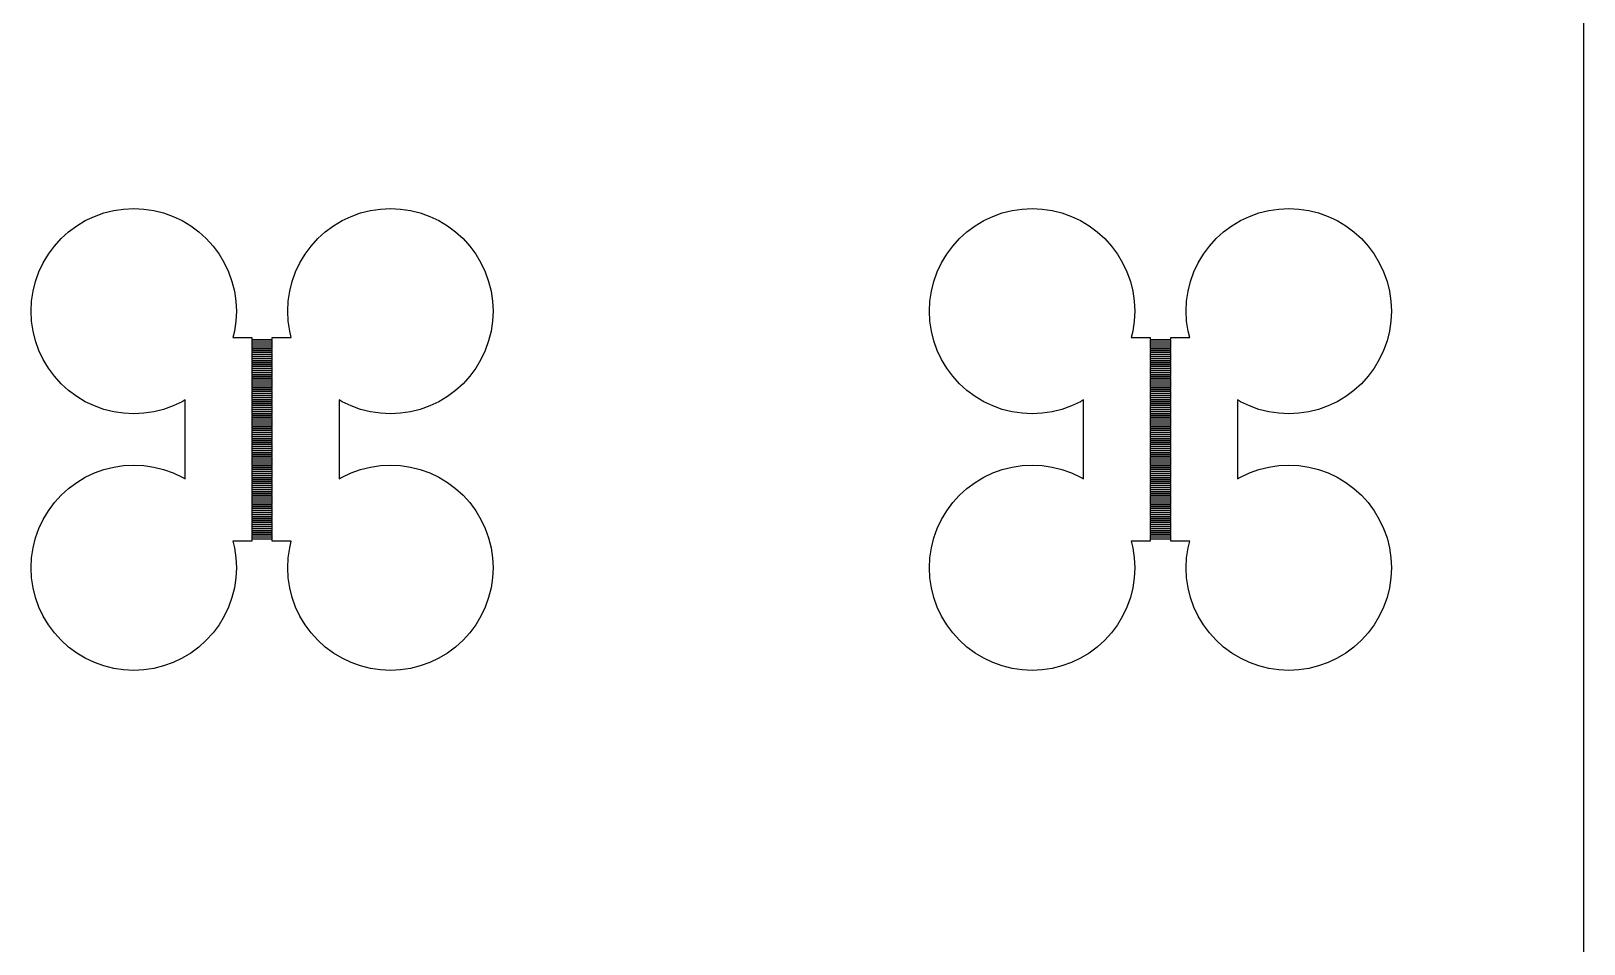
# Model space of a CAD drawing. Extents: x -18 to 85, y -20 to 85.
# Drawn here: x 36.5 to 66.75, y 31.17 to 48.96 of the extents above; entities that cross this region are included whole.
import ezdxf

# ---------------------------------------------------------------- set-up
doc = ezdxf.new("R2010")
doc.units = 0

msp = doc.modelspace()

# ---------------------------------------------------------------- linework, layer by layer
for p, q in [((66.75, -2.25), (66.75, 66.75)), ((37.7346, 45.3477), (37.9194, 45.4139)), ((37.9194, 45.4139), (38.1098, 45.4616)), ((38.1098, 45.4616), (38.304, 45.4904)), ((38.304, 45.4904), (38.5, 45.5)), ((38.5, 45.5), (38.696, 45.4904)), ((38.696, 45.4904), (38.8902, 45.4616)), ((38.8902, 45.4616), (39.0806, 45.4139)), ((39.0806, 45.4139), (39.2654, 45.3477)), ((42.7346, 45.3477), (42.9194, 45.4139)), ((42.9194, 45.4139), (43.1098, 45.4616)), ((43.1098, 45.4616), (43.304, 45.4904)), ((43.304, 45.4904), (43.5, 45.5)), ((43.5, 45.5), (43.696, 45.4904)), ((43.696, 45.4904), (43.8902, 45.4616)), ((43.8902, 45.4616), (44.0806, 45.4139)), ((44.0806, 45.4139), (44.2654, 45.3477)), ((55.2346, 45.3477), (55.4194, 45.4139)), ((55.4194, 45.4139), (55.6098, 45.4616)), ((55.6098, 45.4616), (55.804, 45.4904)), ((55.804, 45.4904), (56, 45.5)), ((56, 45.5), (56.196, 45.4904)), ((56.196, 45.4904), (56.3902, 45.4616)), ((56.3902, 45.4616), (56.5806, 45.4139)), ((56.5806, 45.4139), (56.7654, 45.3477)), ((60.2346, 45.3477), (60.4194, 45.4139)), ((60.4194, 45.4139), (60.6098, 45.4616)), ((60.6098, 45.4616), (60.804, 45.4904)), ((60.804, 45.4904), (61, 45.5)), ((61, 45.5), (61.196, 45.4904)), ((61.196, 45.4904), (61.3902, 45.4616)), ((61.3902, 45.4616), (61.5806, 45.4139)), ((61.5806, 45.4139), (61.7654, 45.3477)), ((37.2312, 45.046), (37.3889, 45.1629)), ((37.3889, 45.1629), (37.5572, 45.2638)), ((37.5572, 45.2638), (37.7346, 45.3477)), ((39.2654, 45.3477), (39.4428, 45.2638)), ((39.4428, 45.2638), (39.6111, 45.1629)), ((39.6111, 45.1629), (39.7688, 45.046)), ((42.2312, 45.046), (42.3889, 45.1629)), ((42.3889, 45.1629), (42.5572, 45.2638)), ((42.5572, 45.2638), (42.7346, 45.3477)), ((44.2654, 45.3477), (44.4428, 45.2638)), ((44.4428, 45.2638), (44.6111, 45.1629)), ((44.6111, 45.1629), (44.7688, 45.046)), ((54.7312, 45.046), (54.8889, 45.1629)), ((54.8889, 45.1629), (55.0572, 45.2638)), ((55.0572, 45.2638), (55.2346, 45.3477)), ((56.7654, 45.3477), (56.9428, 45.2638)), ((56.9428, 45.2638), (57.1111, 45.1629)), ((57.1111, 45.1629), (57.2688, 45.046)), ((59.7312, 45.046), (59.8889, 45.1629)), ((59.8889, 45.1629), (60.0572, 45.2638)), ((60.0572, 45.2638), (60.2346, 45.3477)), ((61.7654, 45.3477), (61.9428, 45.2638)), ((61.9428, 45.2638), (62.1111, 45.1629)), ((62.1111, 45.1629), (62.2688, 45.046)), ((36.954, 44.7688), (37.0858, 44.9142)), ((37.0858, 44.9142), (37.2312, 45.046)), ((39.7688, 45.046), (39.9142, 44.9142)), ((39.9142, 44.9142), (40.046, 44.7688)), ((41.954, 44.7688), (42.0858, 44.9142)), ((42.0858, 44.9142), (42.2312, 45.046)), ((44.7688, 45.046), (44.9142, 44.9142)), ((44.9142, 44.9142), (45.046, 44.7688)), ((54.454, 44.7688), (54.5858, 44.9142)), ((54.5858, 44.9142), (54.7312, 45.046)), ((57.2688, 45.046), (57.4142, 44.9142)), ((57.4142, 44.9142), (57.546, 44.7688)), ((59.454, 44.7688), (59.5858, 44.9142)), ((59.5858, 44.9142), (59.7312, 45.046)), ((62.2688, 45.046), (62.4142, 44.9142)), ((62.4142, 44.9142), (62.546, 44.7688)), ((36.7362, 44.4428), (36.8371, 44.6111)), ((36.8371, 44.6111), (36.954, 44.7688)), ((40.046, 44.7688), (40.1629, 44.6111)), ((40.1629, 44.6111), (40.2639, 44.4428)), ((41.7361, 44.4428), (41.8371, 44.6111)), ((41.8371, 44.6111), (41.954, 44.7688)), ((45.046, 44.7688), (45.1629, 44.6111)), ((45.1629, 44.6111), (45.2638, 44.4428)), ((54.2362, 44.4428), (54.3371, 44.6111)), ((54.3371, 44.6111), (54.454, 44.7688)), ((57.546, 44.7688), (57.6629, 44.6111)), ((57.6629, 44.6111), (57.7639, 44.4428)), ((59.2361, 44.4428), (59.3371, 44.6111)), ((59.3371, 44.6111), (59.454, 44.7688)), ((62.546, 44.7688), (62.6629, 44.6111)), ((62.6629, 44.6111), (62.7638, 44.4428)), ((36.5861, 44.0806), (36.6523, 44.2654)), ((36.6523, 44.2654), (36.7362, 44.4428)), ((40.2639, 44.4428), (40.3478, 44.2654)), ((40.3478, 44.2654), (40.4139, 44.0806)), ((41.5861, 44.0806), (41.6522, 44.2654)), ((41.6522, 44.2654), (41.7361, 44.4428)), ((45.2638, 44.4428), (45.3477, 44.2654)), ((45.3477, 44.2654), (45.4139, 44.0806)), ((54.0861, 44.0806), (54.1523, 44.2654)), ((54.1523, 44.2654), (54.2362, 44.4428)), ((57.7639, 44.4428), (57.8478, 44.2654)), ((57.8478, 44.2654), (57.9139, 44.0806)), ((59.0861, 44.0806), (59.1522, 44.2654)), ((59.1522, 44.2654), (59.2361, 44.4428)), ((62.7638, 44.4428), (62.8477, 44.2654)), ((62.8477, 44.2654), (62.9139, 44.0806)), ((36.5096, 43.696), (36.5384, 43.8902)), ((36.5384, 43.8902), (36.5861, 44.0806)), ((40.4139, 44.0806), (40.4616, 43.8902)), ((40.4616, 43.8902), (40.4904, 43.696)), ((41.5096, 43.696), (41.5384, 43.8902)), ((41.5384, 43.8902), (41.5861, 44.0806)), ((45.4139, 44.0806), (45.4616, 43.8902)), ((45.4616, 43.8902), (45.4904, 43.696)), ((54.0096, 43.696), (54.0384, 43.8902)), ((54.0384, 43.8902), (54.0861, 44.0806)), ((57.9139, 44.0806), (57.9616, 43.8902)), ((57.9616, 43.8902), (57.9904, 43.696)), ((59.0096, 43.696), (59.0384, 43.8902)), ((59.0384, 43.8902), (59.0861, 44.0806)), ((62.9139, 44.0806), (62.9616, 43.8902)), ((62.9616, 43.8902), (62.9904, 43.696)), ((36.5, 43.5), (36.5096, 43.696)), ((40.4904, 43.696), (40.5, 43.5)), ((41.5, 43.5), (41.5096, 43.696)), ((45.4904, 43.696), (45.5, 43.5)), ((54, 43.5), (54.0096, 43.696)), ((57.9904, 43.696), (58, 43.5)), ((59, 43.5), (59.0096, 43.696)), ((62.9904, 43.696), (63, 43.5)), ((36.5096, 43.304), (36.5, 43.5)), ((36.5384, 43.1098), (36.5096, 43.304)), ((40.4904, 43.304), (40.4616, 43.1098)), ((40.5, 43.5), (40.4904, 43.304)), ((41.5096, 43.304), (41.5, 43.5)), ((41.5384, 43.1098), (41.5096, 43.304)), ((45.4904, 43.304), (45.4616, 43.1098)), ((45.5, 43.5), (45.4904, 43.304)), ((54.0096, 43.304), (54, 43.5)), ((54.0384, 43.1098), (54.0096, 43.304)), ((57.9904, 43.304), (57.9616, 43.1098)), ((58, 43.5), (57.9904, 43.304)), ((59.0096, 43.304), (59, 43.5)), ((59.0384, 43.1098), (59.0096, 43.304)), ((62.9904, 43.304), (62.9616, 43.1098)), ((63, 43.5), (62.9904, 43.304)), ((36.5861, 42.9194), (36.5384, 43.1098)), ((40.4616, 43.1098), (40.4303, 42.985)), ((40.4303, 42.985), (40.8, 42.985)), ((40.8, 42.985), (40.8, 42.945)), ((41.2, 42.945), (41.2, 42.985)), ((41.2, 42.985), (41.5697, 42.985)), ((41.5697, 42.985), (41.5384, 43.1098)), ((45.4616, 43.1098), (45.4139, 42.9194)), ((54.0861, 42.9194), (54.0384, 43.1098)), ((57.9616, 43.1098), (57.9303, 42.985)), ((57.9303, 42.985), (58.3, 42.985)), ((58.3, 42.985), (58.3, 42.945)), ((58.7, 42.945), (58.7, 42.985)), ((58.7, 42.985), (59.0697, 42.985)), ((59.0697, 42.985), (59.0384, 43.1098)), ((62.9616, 43.1098), (62.9139, 42.9194)), ((36.6523, 42.7346), (36.5861, 42.9194)), ((36.7362, 42.5572), (36.6523, 42.7346)), ((40.8, 42.945), (41.2, 42.945)), ((41.2, 42.935), (40.8, 42.935)), ((40.8, 42.935), (40.8, 42.905)), ((40.8, 42.905), (41.2, 42.905)), ((41.2, 42.895), (40.8, 42.895)), ((40.8, 42.895), (40.8, 42.865)), ((40.8, 42.865), (41.2, 42.865)), ((41.2, 42.855), (40.8, 42.855)), ((40.8, 42.855), (40.8, 42.825)), ((40.8, 42.825), (41.2, 42.825)), ((41.2, 42.815), (40.8, 42.815)), ((40.8, 42.815), (40.8, 42.785)), ((40.8, 42.785), (41.2, 42.785)), ((41.2, 42.775), (40.8, 42.775)), ((40.8, 42.775), (40.8, 42.745)), ((40.8, 42.745), (41.2, 42.745)), ((41.2, 42.735), (40.8, 42.735)), ((40.8, 42.735), (40.8, 42.705)), ((40.8, 42.705), (41.2, 42.705)), ((41.2, 42.695), (40.8, 42.695)), ((40.8, 42.695), (40.8, 42.665)), ((40.8, 42.665), (41.2, 42.665)), ((41.2, 42.655), (40.8, 42.655)), ((40.8, 42.655), (40.8, 42.625)), ((41.2, 42.905), (41.2, 42.935)), ((41.2, 42.865), (41.2, 42.895)), ((41.2, 42.825), (41.2, 42.855)), ((41.2, 42.785), (41.2, 42.815)), ((41.2, 42.745), (41.2, 42.775)), ((41.2, 42.705), (41.2, 42.735)), ((41.2, 42.665), (41.2, 42.695)), ((41.2, 42.625), (41.2, 42.655)), ((45.3477, 42.7346), (45.2638, 42.5572)), ((45.4139, 42.9194), (45.3477, 42.7346)), ((54.1523, 42.7346), (54.0861, 42.9194)), ((54.2362, 42.5572), (54.1523, 42.7346)), ((58.3, 42.945), (58.7, 42.945)), ((58.7, 42.935), (58.3, 42.935)), ((58.3, 42.935), (58.3, 42.905)), ((58.3, 42.905), (58.7, 42.905)), ((58.7, 42.895), (58.3, 42.895)), ((58.3, 42.895), (58.3, 42.865)), ((58.3, 42.865), (58.7, 42.865)), ((58.7, 42.855), (58.3, 42.855)), ((58.3, 42.855), (58.3, 42.825)), ((58.3, 42.825), (58.7, 42.825)), ((58.7, 42.815), (58.3, 42.815)), ((58.3, 42.815), (58.3, 42.785)), ((58.3, 42.785), (58.7, 42.785)), ((58.7, 42.775), (58.3, 42.775)), ((58.3, 42.775), (58.3, 42.745)), ((58.3, 42.745), (58.7, 42.745)), ((58.7, 42.735), (58.3, 42.735)), ((58.3, 42.735), (58.3, 42.705)), ((58.3, 42.705), (58.7, 42.705)), ((58.7, 42.695), (58.3, 42.695)), ((58.3, 42.695), (58.3, 42.665)), ((58.3, 42.665), (58.7, 42.665)), ((58.7, 42.655), (58.3, 42.655)), ((58.3, 42.655), (58.3, 42.625)), ((58.7, 42.905), (58.7, 42.935)), ((58.7, 42.865), (58.7, 42.895)), ((58.7, 42.825), (58.7, 42.855)), ((58.7, 42.785), (58.7, 42.815)), ((58.7, 42.745), (58.7, 42.775)), ((58.7, 42.705), (58.7, 42.735)), ((58.7, 42.665), (58.7, 42.695)), ((58.7, 42.625), (58.7, 42.655)), ((62.8477, 42.7346), (62.7638, 42.5572)), ((62.9139, 42.9194), (62.8477, 42.7346)), ((36.8371, 42.3889), (36.7362, 42.5572)), ((36.954, 42.2312), (36.8371, 42.3889)), ((40.8, 42.625), (41.2, 42.625)), ((41.2, 42.615), (40.8, 42.615)), ((40.8, 42.615), (40.8, 42.585)), ((40.8, 42.585), (41.2, 42.585)), ((41.2, 42.575), (40.8, 42.575)), ((40.8, 42.575), (40.8, 42.545)), ((40.8, 42.545), (41.2, 42.545)), ((41.2, 42.535), (40.8, 42.535)), ((40.8, 42.535), (40.8, 42.505)), ((40.8, 42.505), (41.2, 42.505)), ((41.2, 42.495), (40.8, 42.495)), ((40.8, 42.495), (40.8, 42.465)), ((40.8, 42.465), (41.2, 42.465)), ((41.2, 42.455), (40.8, 42.455)), ((40.8, 42.455), (40.8, 42.425)), ((40.8, 42.425), (41.2, 42.425)), ((41.2, 42.415), (40.8, 42.415)), ((40.8, 42.415), (40.8, 42.385)), ((40.8, 42.385), (41.2, 42.385)), ((41.2, 42.375), (40.8, 42.375)), ((40.8, 42.375), (40.8, 42.345)), ((41.2, 42.585), (41.2, 42.615)), ((41.2, 42.545), (41.2, 42.575)), ((41.2, 42.505), (41.2, 42.535)), ((41.2, 42.465), (41.2, 42.495)), ((41.2, 42.425), (41.2, 42.455)), ((41.2, 42.385), (41.2, 42.415)), ((41.2, 42.345), (41.2, 42.375)), ((45.1629, 42.3889), (45.046, 42.2312)), ((45.2638, 42.5572), (45.1629, 42.3889)), ((54.3371, 42.3889), (54.2362, 42.5572)), ((54.454, 42.2312), (54.3371, 42.3889)), ((58.3, 42.625), (58.7, 42.625)), ((58.7, 42.615), (58.3, 42.615)), ((58.3, 42.615), (58.3, 42.585)), ((58.3, 42.585), (58.7, 42.585)), ((58.7, 42.575), (58.3, 42.575)), ((58.3, 42.575), (58.3, 42.545)), ((58.3, 42.545), (58.7, 42.545)), ((58.7, 42.535), (58.3, 42.535)), ((58.3, 42.535), (58.3, 42.505)), ((58.3, 42.505), (58.7, 42.505)), ((58.7, 42.495), (58.3, 42.495)), ((58.3, 42.495), (58.3, 42.465)), ((58.3, 42.465), (58.7, 42.465)), ((58.7, 42.455), (58.3, 42.455)), ((58.3, 42.455), (58.3, 42.425)), ((58.3, 42.425), (58.7, 42.425)), ((58.7, 42.415), (58.3, 42.415)), ((58.3, 42.415), (58.3, 42.385)), ((58.3, 42.385), (58.7, 42.385)), ((58.7, 42.375), (58.3, 42.375)), ((58.3, 42.375), (58.3, 42.345)), ((58.7, 42.585), (58.7, 42.615)), ((58.7, 42.545), (58.7, 42.575)), ((58.7, 42.505), (58.7, 42.535)), ((58.7, 42.465), (58.7, 42.495)), ((58.7, 42.425), (58.7, 42.455)), ((58.7, 42.385), (58.7, 42.415)), ((58.7, 42.345), (58.7, 42.375)), ((62.6629, 42.3889), (62.546, 42.2312)), ((62.7638, 42.5572), (62.6629, 42.3889)), ((37.0858, 42.0858), (36.954, 42.2312)), ((37.2312, 41.954), (37.0858, 42.0858)), ((40.8, 42.345), (41.2, 42.345)), ((41.2, 42.335), (40.8, 42.335)), ((40.8, 42.335), (40.8, 42.305)), ((40.8, 42.305), (41.2, 42.305)), ((41.2, 42.295), (40.8, 42.295)), ((40.8, 42.295), (40.8, 42.265)), ((40.8, 42.265), (41.2, 42.265)), ((41.2, 42.255), (40.8, 42.255)), ((40.8, 42.255), (40.8, 42.225)), ((40.8, 42.225), (41.2, 42.225)), ((41.2, 42.215), (40.8, 42.215)), ((40.8, 42.215), (40.8, 42.185)), ((40.8, 42.185), (41.2, 42.185)), ((41.2, 42.175), (40.8, 42.175)), ((40.8, 42.175), (40.8, 42.145)), ((40.8, 42.145), (41.2, 42.145)), ((41.2, 42.135), (40.8, 42.135)), ((40.8, 42.135), (40.8, 42.105)), ((40.8, 42.105), (41.2, 42.105)), ((41.2, 42.095), (40.8, 42.095)), ((40.8, 42.095), (40.8, 42.065)), ((40.8, 42.065), (41.2, 42.065)), ((41.2, 42.055), (40.8, 42.055)), ((40.8, 42.055), (40.8, 42.025)), ((41.2, 42.305), (41.2, 42.335)), ((41.2, 42.265), (41.2, 42.295)), ((41.2, 42.225), (41.2, 42.255)), ((41.2, 42.185), (41.2, 42.215)), ((41.2, 42.145), (41.2, 42.175)), ((41.2, 42.105), (41.2, 42.135)), ((41.2, 42.065), (41.2, 42.095)), ((41.2, 42.025), (41.2, 42.055)), ((44.9142, 42.0858), (44.7688, 41.954)), ((45.046, 42.2312), (44.9142, 42.0858)), ((54.5858, 42.0858), (54.454, 42.2312)), ((54.7312, 41.954), (54.5858, 42.0858)), ((58.3, 42.345), (58.7, 42.345)), ((58.7, 42.335), (58.3, 42.335)), ((58.3, 42.335), (58.3, 42.305)), ((58.3, 42.305), (58.7, 42.305)), ((58.7, 42.295), (58.3, 42.295)), ((58.3, 42.295), (58.3, 42.265)), ((58.3, 42.265), (58.7, 42.265)), ((58.7, 42.255), (58.3, 42.255)), ((58.3, 42.255), (58.3, 42.225)), ((58.3, 42.225), (58.7, 42.225)), ((58.7, 42.215), (58.3, 42.215)), ((58.3, 42.215), (58.3, 42.185)), ((58.3, 42.185), (58.7, 42.185)), ((58.7, 42.175), (58.3, 42.175)), ((58.3, 42.175), (58.3, 42.145)), ((58.3, 42.145), (58.7, 42.145)), ((58.7, 42.135), (58.3, 42.135)), ((58.3, 42.135), (58.3, 42.105)), ((58.3, 42.105), (58.7, 42.105)), ((58.7, 42.095), (58.3, 42.095)), ((58.3, 42.095), (58.3, 42.065)), ((58.3, 42.065), (58.7, 42.065)), ((58.7, 42.055), (58.3, 42.055)), ((58.3, 42.055), (58.3, 42.025)), ((58.7, 42.305), (58.7, 42.335)), ((58.7, 42.265), (58.7, 42.295)), ((58.7, 42.225), (58.7, 42.255)), ((58.7, 42.185), (58.7, 42.215)), ((58.7, 42.145), (58.7, 42.175)), ((58.7, 42.105), (58.7, 42.135)), ((58.7, 42.065), (58.7, 42.095)), ((58.7, 42.025), (58.7, 42.055)), ((62.4142, 42.0858), (62.2688, 41.954)), ((62.546, 42.2312), (62.4142, 42.0858)), ((37.3889, 41.8371), (37.2312, 41.954)), ((37.5572, 41.7361), (37.3889, 41.8371)), ((39.5, 41.7704), (39.4428, 41.7361)), ((39.5, 40.2296), (39.5, 41.7704)), ((40.8, 42.025), (41.2, 42.025)), ((41.2, 42.015), (40.8, 42.015)), ((40.8, 42.015), (40.8, 41.985)), ((40.8, 41.985), (41.2, 41.985)), ((41.2, 41.975), (40.8, 41.975)), ((40.8, 41.975), (40.8, 41.945)), ((40.8, 41.945), (41.2, 41.945)), ((41.2, 41.935), (40.8, 41.935)), ((40.8, 41.935), (40.8, 41.905)), ((40.8, 41.905), (41.2, 41.905)), ((41.2, 41.895), (40.8, 41.895)), ((40.8, 41.895), (40.8, 41.865)), ((40.8, 41.865), (41.2, 41.865)), ((41.2, 41.855), (40.8, 41.855)), ((40.8, 41.855), (40.8, 41.825)), ((40.8, 41.825), (41.2, 41.825)), ((41.2, 41.815), (40.8, 41.815)), ((40.8, 41.815), (40.8, 41.785)), ((40.8, 41.785), (41.2, 41.785)), ((41.2, 41.775), (40.8, 41.775)), ((40.8, 41.775), (40.8, 41.745)), ((40.8, 41.745), (41.2, 41.745)), ((41.2, 41.985), (41.2, 42.015)), ((41.2, 41.945), (41.2, 41.975)), ((41.2, 41.905), (41.2, 41.935)), ((41.2, 41.865), (41.2, 41.895)), ((41.2, 41.825), (41.2, 41.855)), ((41.2, 41.785), (41.2, 41.815)), ((41.2, 41.745), (41.2, 41.775)), ((42.5572, 41.7361), (42.5, 41.7704)), ((42.5, 41.7704), (42.5, 40.2296)), ((44.6111, 41.8371), (44.4428, 41.7361)), ((44.7688, 41.954), (44.6111, 41.8371)), ((54.8889, 41.8371), (54.7312, 41.954)), ((55.0572, 41.7361), (54.8889, 41.8371)), ((57, 41.7704), (56.9428, 41.7361)), ((57, 40.2296), (57, 41.7704)), ((58.3, 42.025), (58.7, 42.025)), ((58.7, 42.015), (58.3, 42.015)), ((58.3, 42.015), (58.3, 41.985)), ((58.3, 41.985), (58.7, 41.985)), ((58.7, 41.975), (58.3, 41.975)), ((58.3, 41.975), (58.3, 41.945)), ((58.3, 41.945), (58.7, 41.945)), ((58.7, 41.935), (58.3, 41.935)), ((58.3, 41.935), (58.3, 41.905)), ((58.3, 41.905), (58.7, 41.905)), ((58.7, 41.895), (58.3, 41.895)), ((58.3, 41.895), (58.3, 41.865)), ((58.3, 41.865), (58.7, 41.865)), ((58.7, 41.855), (58.3, 41.855)), ((58.3, 41.855), (58.3, 41.825)), ((58.3, 41.825), (58.7, 41.825)), ((58.7, 41.815), (58.3, 41.815)), ((58.3, 41.815), (58.3, 41.785)), ((58.3, 41.785), (58.7, 41.785)), ((58.7, 41.775), (58.3, 41.775)), ((58.3, 41.775), (58.3, 41.745)), ((58.3, 41.745), (58.7, 41.745)), ((58.7, 41.985), (58.7, 42.015)), ((58.7, 41.945), (58.7, 41.975)), ((58.7, 41.905), (58.7, 41.935)), ((58.7, 41.865), (58.7, 41.895)), ((58.7, 41.825), (58.7, 41.855)), ((58.7, 41.785), (58.7, 41.815)), ((58.7, 41.745), (58.7, 41.775)), ((60.0572, 41.7361), (60, 41.7704)), ((60, 41.7704), (60, 40.2296)), ((62.1111, 41.8371), (61.9428, 41.7361)), ((62.2688, 41.954), (62.1111, 41.8371)), ((37.7346, 41.6522), (37.5572, 41.7361)), ((37.9194, 41.5861), (37.7346, 41.6522)), ((38.1098, 41.5384), (37.9194, 41.5861)), ((38.304, 41.5096), (38.1098, 41.5384)), ((38.5, 41.5), (38.304, 41.5096)), ((38.696, 41.5096), (38.5, 41.5)), ((38.8902, 41.5384), (38.696, 41.5096)), ((39.0806, 41.5861), (38.8902, 41.5384)), ((39.2654, 41.6522), (39.0806, 41.5861)), ((39.4428, 41.7361), (39.2654, 41.6522)), ((41.2, 41.735), (40.8, 41.735)), ((40.8, 41.735), (40.8, 41.705)), ((40.8, 41.705), (41.2, 41.705)), ((41.2, 41.695), (40.8, 41.695)), ((40.8, 41.695), (40.8, 41.665)), ((40.8, 41.665), (41.2, 41.665)), ((41.2, 41.655), (40.8, 41.655)), ((40.8, 41.655), (40.8, 41.625)), ((40.8, 41.625), (41.2, 41.625)), ((41.2, 41.615), (40.8, 41.615)), ((40.8, 41.615), (40.8, 41.585)), ((40.8, 41.585), (41.2, 41.585)), ((41.2, 41.575), (40.8, 41.575)), ((40.8, 41.575), (40.8, 41.545)), ((40.8, 41.545), (41.2, 41.545)), ((41.2, 41.535), (40.8, 41.535)), ((40.8, 41.535), (40.8, 41.505)), ((40.8, 41.505), (41.2, 41.505)), ((41.2, 41.495), (40.8, 41.495)), ((40.8, 41.495), (40.8, 41.465)), ((40.8, 41.465), (41.2, 41.465)), ((41.2, 41.455), (40.8, 41.455)), ((40.8, 41.455), (40.8, 41.425)), ((41.2, 41.705), (41.2, 41.735)), ((41.2, 41.665), (41.2, 41.695)), ((41.2, 41.625), (41.2, 41.655)), ((41.2, 41.585), (41.2, 41.615)), ((41.2, 41.545), (41.2, 41.575)), ((41.2, 41.505), (41.2, 41.535)), ((41.2, 41.465), (41.2, 41.495)), ((41.2, 41.425), (41.2, 41.455)), ((42.7346, 41.6522), (42.5572, 41.7361)), ((42.9194, 41.5861), (42.7346, 41.6522)), ((43.1098, 41.5384), (42.9194, 41.5861)), ((43.304, 41.5096), (43.1098, 41.5384)), ((43.5, 41.5), (43.304, 41.5096)), ((43.696, 41.5096), (43.5, 41.5)), ((43.8902, 41.5384), (43.696, 41.5096)), ((44.0806, 41.5861), (43.8902, 41.5384)), ((44.2654, 41.6522), (44.0806, 41.5861)), ((44.4428, 41.7361), (44.2654, 41.6522)), ((55.2346, 41.6522), (55.0572, 41.7361)), ((55.4194, 41.5861), (55.2346, 41.6522)), ((55.6098, 41.5384), (55.4194, 41.5861)), ((55.804, 41.5096), (55.6098, 41.5384)), ((56, 41.5), (55.804, 41.5096)), ((56.196, 41.5096), (56, 41.5)), ((56.3902, 41.5384), (56.196, 41.5096)), ((56.5806, 41.5861), (56.3902, 41.5384)), ((56.7654, 41.6522), (56.5806, 41.5861)), ((56.9428, 41.7361), (56.7654, 41.6522)), ((58.7, 41.735), (58.3, 41.735)), ((58.3, 41.735), (58.3, 41.705)), ((58.3, 41.705), (58.7, 41.705)), ((58.7, 41.695), (58.3, 41.695)), ((58.3, 41.695), (58.3, 41.665)), ((58.3, 41.665), (58.7, 41.665)), ((58.7, 41.655), (58.3, 41.655)), ((58.3, 41.655), (58.3, 41.625)), ((58.3, 41.625), (58.7, 41.625)), ((58.7, 41.615), (58.3, 41.615)), ((58.3, 41.615), (58.3, 41.585)), ((58.3, 41.585), (58.7, 41.585)), ((58.7, 41.575), (58.3, 41.575)), ((58.3, 41.575), (58.3, 41.545)), ((58.3, 41.545), (58.7, 41.545)), ((58.7, 41.535), (58.3, 41.535)), ((58.3, 41.535), (58.3, 41.505)), ((58.3, 41.505), (58.7, 41.505)), ((58.7, 41.495), (58.3, 41.495)), ((58.3, 41.495), (58.3, 41.465)), ((58.3, 41.465), (58.7, 41.465)), ((58.7, 41.455), (58.3, 41.455)), ((58.3, 41.455), (58.3, 41.425)), ((58.7, 41.705), (58.7, 41.735)), ((58.7, 41.665), (58.7, 41.695)), ((58.7, 41.625), (58.7, 41.655)), ((58.7, 41.585), (58.7, 41.615)), ((58.7, 41.545), (58.7, 41.575)), ((58.7, 41.505), (58.7, 41.535)), ((58.7, 41.465), (58.7, 41.495)), ((58.7, 41.425), (58.7, 41.455)), ((60.2346, 41.6522), (60.0572, 41.7361)), ((60.4194, 41.5861), (60.2346, 41.6522)), ((60.6098, 41.5384), (60.4194, 41.5861)), ((60.804, 41.5096), (60.6098, 41.5384)), ((61, 41.5), (60.804, 41.5096)), ((61.196, 41.5096), (61, 41.5)), ((61.3902, 41.5384), (61.196, 41.5096)), ((61.5806, 41.5861), (61.3902, 41.5384)), ((61.7654, 41.6522), (61.5806, 41.5861)), ((61.9428, 41.7361), (61.7654, 41.6522)), ((40.8, 41.425), (41.2, 41.425)), ((41.2, 41.415), (40.8, 41.415)), ((40.8, 41.415), (40.8, 41.385)), ((40.8, 41.385), (41.2, 41.385)), ((41.2, 41.375), (40.8, 41.375)), ((40.8, 41.375), (40.8, 41.345)), ((40.8, 41.345), (41.2, 41.345)), ((41.2, 41.335), (40.8, 41.335)), ((40.8, 41.335), (40.8, 41.305)), ((40.8, 41.305), (41.2, 41.305)), ((41.2, 41.295), (40.8, 41.295)), ((40.8, 41.295), (40.8, 41.265)), ((40.8, 41.265), (41.2, 41.265)), ((41.2, 41.255), (40.8, 41.255)), ((40.8, 41.255), (40.8, 41.225)), ((40.8, 41.225), (41.2, 41.225)), ((41.2, 41.215), (40.8, 41.215)), ((40.8, 41.215), (40.8, 41.185)), ((40.8, 41.185), (41.2, 41.185)), ((41.2, 41.175), (40.8, 41.175)), ((40.8, 41.175), (40.8, 41.145)), ((40.8, 41.145), (41.2, 41.145)), ((41.2, 41.385), (41.2, 41.415)), ((41.2, 41.345), (41.2, 41.375)), ((41.2, 41.305), (41.2, 41.335)), ((41.2, 41.265), (41.2, 41.295)), ((41.2, 41.225), (41.2, 41.255)), ((41.2, 41.185), (41.2, 41.215)), ((41.2, 41.145), (41.2, 41.175)), ((58.3, 41.425), (58.7, 41.425)), ((58.7, 41.415), (58.3, 41.415)), ((58.3, 41.415), (58.3, 41.385)), ((58.3, 41.385), (58.7, 41.385)), ((58.7, 41.375), (58.3, 41.375)), ((58.3, 41.375), (58.3, 41.345)), ((58.3, 41.345), (58.7, 41.345)), ((58.7, 41.335), (58.3, 41.335)), ((58.3, 41.335), (58.3, 41.305)), ((58.3, 41.305), (58.7, 41.305)), ((58.7, 41.295), (58.3, 41.295)), ((58.3, 41.295), (58.3, 41.265)), ((58.3, 41.265), (58.7, 41.265)), ((58.7, 41.255), (58.3, 41.255)), ((58.3, 41.255), (58.3, 41.225)), ((58.3, 41.225), (58.7, 41.225)), ((58.7, 41.215), (58.3, 41.215)), ((58.3, 41.215), (58.3, 41.185)), ((58.3, 41.185), (58.7, 41.185)), ((58.7, 41.175), (58.3, 41.175)), ((58.3, 41.175), (58.3, 41.145)), ((58.3, 41.145), (58.7, 41.145)), ((58.7, 41.385), (58.7, 41.415)), ((58.7, 41.345), (58.7, 41.375)), ((58.7, 41.305), (58.7, 41.335)), ((58.7, 41.265), (58.7, 41.295)), ((58.7, 41.225), (58.7, 41.255)), ((58.7, 41.185), (58.7, 41.215)), ((58.7, 41.145), (58.7, 41.175)), ((41.2, 41.135), (40.8, 41.135)), ((40.8, 41.135), (40.8, 41.105)), ((40.8, 41.105), (41.2, 41.105)), ((41.2, 41.095), (40.8, 41.095)), ((40.8, 41.095), (40.8, 41.065)), ((40.8, 41.065), (41.2, 41.065)), ((41.2, 41.055), (40.8, 41.055)), ((40.8, 41.055), (40.8, 41.025)), ((40.8, 41.025), (41.2, 41.025)), ((41.2, 41.015), (40.8, 41.015)), ((40.8, 41.015), (40.8, 40.985)), ((40.8, 40.985), (41.2, 40.985)), ((41.2, 40.975), (40.8, 40.975)), ((40.8, 40.975), (40.8, 40.945)), ((40.8, 40.945), (41.2, 40.945)), ((41.2, 40.935), (40.8, 40.935)), ((40.8, 40.935), (40.8, 40.905)), ((40.8, 40.905), (41.2, 40.905)), ((41.2, 40.895), (40.8, 40.895)), ((40.8, 40.895), (40.8, 40.865)), ((40.8, 40.865), (41.2, 40.865)), ((41.2, 40.855), (40.8, 40.855)), ((40.8, 40.855), (40.8, 40.825)), ((41.2, 41.105), (41.2, 41.135)), ((41.2, 41.065), (41.2, 41.095)), ((41.2, 41.025), (41.2, 41.055)), ((41.2, 40.985), (41.2, 41.015)), ((41.2, 40.945), (41.2, 40.975)), ((41.2, 40.905), (41.2, 40.935)), ((41.2, 40.865), (41.2, 40.895)), ((41.2, 40.825), (41.2, 40.855)), ((58.7, 41.135), (58.3, 41.135)), ((58.3, 41.135), (58.3, 41.105)), ((58.3, 41.105), (58.7, 41.105)), ((58.7, 41.095), (58.3, 41.095)), ((58.3, 41.095), (58.3, 41.065)), ((58.3, 41.065), (58.7, 41.065)), ((58.7, 41.055), (58.3, 41.055)), ((58.3, 41.055), (58.3, 41.025)), ((58.3, 41.025), (58.7, 41.025)), ((58.7, 41.015), (58.3, 41.015)), ((58.3, 41.015), (58.3, 40.985)), ((58.3, 40.985), (58.7, 40.985)), ((58.7, 40.975), (58.3, 40.975)), ((58.3, 40.975), (58.3, 40.945)), ((58.3, 40.945), (58.7, 40.945)), ((58.7, 40.935), (58.3, 40.935)), ((58.3, 40.935), (58.3, 40.905)), ((58.3, 40.905), (58.7, 40.905)), ((58.7, 40.895), (58.3, 40.895)), ((58.3, 40.895), (58.3, 40.865)), ((58.3, 40.865), (58.7, 40.865)), ((58.7, 40.855), (58.3, 40.855)), ((58.3, 40.855), (58.3, 40.825)), ((58.7, 41.105), (58.7, 41.135)), ((58.7, 41.065), (58.7, 41.095)), ((58.7, 41.025), (58.7, 41.055)), ((58.7, 40.985), (58.7, 41.015)), ((58.7, 40.945), (58.7, 40.975)), ((58.7, 40.905), (58.7, 40.935)), ((58.7, 40.865), (58.7, 40.895)), ((58.7, 40.825), (58.7, 40.855)), ((40.8, 40.825), (41.2, 40.825)), ((41.2, 40.815), (40.8, 40.815)), ((40.8, 40.815), (40.8, 40.785)), ((40.8, 40.785), (41.2, 40.785)), ((41.2, 40.775), (40.8, 40.775)), ((40.8, 40.775), (40.8, 40.745)), ((40.8, 40.745), (41.2, 40.745)), ((41.2, 40.735), (40.8, 40.735)), ((40.8, 40.735), (40.8, 40.705)), ((40.8, 40.705), (41.2, 40.705)), ((41.2, 40.695), (40.8, 40.695)), ((40.8, 40.695), (40.8, 40.665)), ((40.8, 40.665), (41.2, 40.665)), ((41.2, 40.655), (40.8, 40.655)), ((40.8, 40.655), (40.8, 40.625)), ((40.8, 40.625), (41.2, 40.625)), ((41.2, 40.615), (40.8, 40.615)), ((40.8, 40.615), (40.8, 40.585)), ((40.8, 40.585), (41.2, 40.585)), ((41.2, 40.575), (40.8, 40.575)), ((40.8, 40.575), (40.8, 40.545)), ((40.8, 40.545), (41.2, 40.545)), ((41.2, 40.535), (40.8, 40.535)), ((40.8, 40.535), (40.8, 40.505)), ((41.2, 40.785), (41.2, 40.815)), ((41.2, 40.745), (41.2, 40.775)), ((41.2, 40.705), (41.2, 40.735)), ((41.2, 40.665), (41.2, 40.695)), ((41.2, 40.625), (41.2, 40.655)), ((41.2, 40.585), (41.2, 40.615)), ((41.2, 40.545), (41.2, 40.575)), ((41.2, 40.505), (41.2, 40.535)), ((58.3, 40.825), (58.7, 40.825)), ((58.7, 40.815), (58.3, 40.815)), ((58.3, 40.815), (58.3, 40.785)), ((58.3, 40.785), (58.7, 40.785)), ((58.7, 40.775), (58.3, 40.775)), ((58.3, 40.775), (58.3, 40.745)), ((58.3, 40.745), (58.7, 40.745)), ((58.7, 40.735), (58.3, 40.735)), ((58.3, 40.735), (58.3, 40.705)), ((58.3, 40.705), (58.7, 40.705)), ((58.7, 40.695), (58.3, 40.695)), ((58.3, 40.695), (58.3, 40.665)), ((58.3, 40.665), (58.7, 40.665)), ((58.7, 40.655), (58.3, 40.655)), ((58.3, 40.655), (58.3, 40.625)), ((58.3, 40.625), (58.7, 40.625)), ((58.7, 40.615), (58.3, 40.615)), ((58.3, 40.615), (58.3, 40.585)), ((58.3, 40.585), (58.7, 40.585)), ((58.7, 40.575), (58.3, 40.575)), ((58.3, 40.575), (58.3, 40.545)), ((58.3, 40.545), (58.7, 40.545)), ((58.7, 40.535), (58.3, 40.535)), ((58.3, 40.535), (58.3, 40.505)), ((58.7, 40.785), (58.7, 40.815)), ((58.7, 40.745), (58.7, 40.775)), ((58.7, 40.705), (58.7, 40.735)), ((58.7, 40.665), (58.7, 40.695)), ((58.7, 40.625), (58.7, 40.655)), ((58.7, 40.585), (58.7, 40.615)), ((58.7, 40.545), (58.7, 40.575)), ((58.7, 40.505), (58.7, 40.535)), ((37.3889, 40.1629), (37.5572, 40.2639)), ((37.5572, 40.2639), (37.7346, 40.3478)), ((37.7346, 40.3478), (37.9194, 40.4139)), ((37.9194, 40.4139), (38.1098, 40.4616)), ((38.1098, 40.4616), (38.304, 40.4904)), ((38.304, 40.4904), (38.5, 40.5)), ((38.5, 40.5), (38.696, 40.4904)), ((38.696, 40.4904), (38.8902, 40.4616)), ((38.8902, 40.4616), (39.0806, 40.4139)), ((39.0806, 40.4139), (39.2654, 40.3478)), ((39.2654, 40.3478), (39.4428, 40.2639)), ((39.4428, 40.2639), (39.5, 40.2296)), ((40.8, 40.505), (41.2, 40.505)), ((41.2, 40.495), (40.8, 40.495)), ((40.8, 40.495), (40.8, 40.465)), ((40.8, 40.465), (41.2, 40.465)), ((41.2, 40.455), (40.8, 40.455)), ((40.8, 40.455), (40.8, 40.425)), ((40.8, 40.425), (41.2, 40.425)), ((41.2, 40.415), (40.8, 40.415)), ((40.8, 40.415), (40.8, 40.385)), ((40.8, 40.385), (41.2, 40.385)), ((41.2, 40.375), (40.8, 40.375)), ((40.8, 40.375), (40.8, 40.345)), ((40.8, 40.345), (41.2, 40.345)), ((41.2, 40.335), (40.8, 40.335)), ((40.8, 40.335), (40.8, 40.305)), ((40.8, 40.305), (41.2, 40.305)), ((41.2, 40.295), (40.8, 40.295)), ((40.8, 40.295), (40.8, 40.265)), ((40.8, 40.265), (41.2, 40.265)), ((41.2, 40.255), (40.8, 40.255)), ((40.8, 40.255), (40.8, 40.225)), ((41.2, 40.465), (41.2, 40.495)), ((41.2, 40.425), (41.2, 40.455)), ((41.2, 40.385), (41.2, 40.415)), ((41.2, 40.345), (41.2, 40.375)), ((41.2, 40.305), (41.2, 40.335)), ((41.2, 40.265), (41.2, 40.295)), ((41.2, 40.225), (41.2, 40.255)), ((42.5, 40.2296), (42.5572, 40.2639)), ((42.5572, 40.2639), (42.7346, 40.3478)), ((42.7346, 40.3478), (42.9194, 40.4139)), ((42.9194, 40.4139), (43.1098, 40.4616)), ((43.1098, 40.4616), (43.304, 40.4904)), ((43.304, 40.4904), (43.5, 40.5)), ((43.5, 40.5), (43.696, 40.4904)), ((43.696, 40.4904), (43.8902, 40.4616)), ((43.8902, 40.4616), (44.0806, 40.4139)), ((44.0806, 40.4139), (44.2654, 40.3478)), ((44.2654, 40.3478), (44.4428, 40.2639)), ((44.4428, 40.2639), (44.6111, 40.1629)), ((54.8889, 40.1629), (55.0572, 40.2639)), ((55.0572, 40.2639), (55.2346, 40.3478)), ((55.2346, 40.3478), (55.4194, 40.4139)), ((55.4194, 40.4139), (55.6098, 40.4616)), ((55.6098, 40.4616), (55.804, 40.4904)), ((55.804, 40.4904), (56, 40.5)), ((56, 40.5), (56.196, 40.4904)), ((56.196, 40.4904), (56.3902, 40.4616)), ((56.3902, 40.4616), (56.5806, 40.4139)), ((56.5806, 40.4139), (56.7654, 40.3478)), ((56.7654, 40.3478), (56.9428, 40.2639)), ((56.9428, 40.2639), (57, 40.2296)), ((58.3, 40.505), (58.7, 40.505)), ((58.7, 40.495), (58.3, 40.495)), ((58.3, 40.495), (58.3, 40.465)), ((58.3, 40.465), (58.7, 40.465)), ((58.7, 40.455), (58.3, 40.455)), ((58.3, 40.455), (58.3, 40.425)), ((58.3, 40.425), (58.7, 40.425)), ((58.7, 40.415), (58.3, 40.415)), ((58.3, 40.415), (58.3, 40.385)), ((58.3, 40.385), (58.7, 40.385)), ((58.7, 40.375), (58.3, 40.375)), ((58.3, 40.375), (58.3, 40.345)), ((58.3, 40.345), (58.7, 40.345)), ((58.7, 40.335), (58.3, 40.335)), ((58.3, 40.335), (58.3, 40.305)), ((58.3, 40.305), (58.7, 40.305)), ((58.7, 40.295), (58.3, 40.295)), ((58.3, 40.295), (58.3, 40.265)), ((58.3, 40.265), (58.7, 40.265)), ((58.7, 40.255), (58.3, 40.255)), ((58.3, 40.255), (58.3, 40.225)), ((58.7, 40.465), (58.7, 40.495)), ((58.7, 40.425), (58.7, 40.455)), ((58.7, 40.385), (58.7, 40.415)), ((58.7, 40.345), (58.7, 40.375)), ((58.7, 40.305), (58.7, 40.335)), ((58.7, 40.265), (58.7, 40.295)), ((58.7, 40.225), (58.7, 40.255)), ((60, 40.2296), (60.0572, 40.2639)), ((60.0572, 40.2639), (60.2346, 40.3478)), ((60.2346, 40.3478), (60.4194, 40.4139)), ((60.4194, 40.4139), (60.6098, 40.4616)), ((60.6098, 40.4616), (60.804, 40.4904)), ((60.804, 40.4904), (61, 40.5)), ((61, 40.5), (61.196, 40.4904)), ((61.196, 40.4904), (61.3902, 40.4616)), ((61.3902, 40.4616), (61.5806, 40.4139)), ((61.5806, 40.4139), (61.7654, 40.3478)), ((61.7654, 40.3478), (61.9428, 40.2639)), ((61.9428, 40.2639), (62.1111, 40.1629)), ((37.0858, 39.9142), (37.2312, 40.046)), ((37.2312, 40.046), (37.3889, 40.1629)), ((40.8, 40.225), (41.2, 40.225)), ((41.2, 40.215), (40.8, 40.215)), ((40.8, 40.215), (40.8, 40.185)), ((40.8, 40.185), (41.2, 40.185)), ((41.2, 40.175), (40.8, 40.175)), ((40.8, 40.175), (40.8, 40.145)), ((40.8, 40.145), (41.2, 40.145)), ((41.2, 40.135), (40.8, 40.135)), ((40.8, 40.135), (40.8, 40.105)), ((40.8, 40.105), (41.2, 40.105)), ((41.2, 40.095), (40.8, 40.095)), ((40.8, 40.095), (40.8, 40.065)), ((40.8, 40.065), (41.2, 40.065)), ((41.2, 40.055), (40.8, 40.055)), ((40.8, 40.055), (40.8, 40.025)), ((40.8, 40.025), (41.2, 40.025)), ((41.2, 40.015), (40.8, 40.015)), ((40.8, 40.015), (40.8, 39.985)), ((40.8, 39.985), (41.2, 39.985)), ((41.2, 39.975), (40.8, 39.975)), ((40.8, 39.975), (40.8, 39.945)), ((40.8, 39.945), (41.2, 39.945)), ((41.2, 39.935), (40.8, 39.935)), ((40.8, 39.935), (40.8, 39.905)), ((41.2, 40.185), (41.2, 40.215)), ((41.2, 40.145), (41.2, 40.175)), ((41.2, 40.105), (41.2, 40.135)), ((41.2, 40.065), (41.2, 40.095)), ((41.2, 40.025), (41.2, 40.055)), ((41.2, 39.985), (41.2, 40.015)), ((41.2, 39.945), (41.2, 39.975)), ((41.2, 39.905), (41.2, 39.935)), ((44.6111, 40.1629), (44.7688, 40.046)), ((44.7688, 40.046), (44.9142, 39.9142)), ((54.5858, 39.9142), (54.7312, 40.046)), ((54.7312, 40.046), (54.8889, 40.1629)), ((58.3, 40.225), (58.7, 40.225)), ((58.7, 40.215), (58.3, 40.215)), ((58.3, 40.215), (58.3, 40.185)), ((58.3, 40.185), (58.7, 40.185)), ((58.7, 40.175), (58.3, 40.175)), ((58.3, 40.175), (58.3, 40.145)), ((58.3, 40.145), (58.7, 40.145)), ((58.7, 40.135), (58.3, 40.135)), ((58.3, 40.135), (58.3, 40.105)), ((58.3, 40.105), (58.7, 40.105)), ((58.7, 40.095), (58.3, 40.095)), ((58.3, 40.095), (58.3, 40.065)), ((58.3, 40.065), (58.7, 40.065)), ((58.7, 40.055), (58.3, 40.055)), ((58.3, 40.055), (58.3, 40.025)), ((58.3, 40.025), (58.7, 40.025)), ((58.7, 40.015), (58.3, 40.015)), ((58.3, 40.015), (58.3, 39.985)), ((58.3, 39.985), (58.7, 39.985)), ((58.7, 39.975), (58.3, 39.975)), ((58.3, 39.975), (58.3, 39.945)), ((58.3, 39.945), (58.7, 39.945)), ((58.7, 39.935), (58.3, 39.935)), ((58.3, 39.935), (58.3, 39.905)), ((58.7, 40.185), (58.7, 40.215)), ((58.7, 40.145), (58.7, 40.175)), ((58.7, 40.105), (58.7, 40.135)), ((58.7, 40.065), (58.7, 40.095)), ((58.7, 40.025), (58.7, 40.055)), ((58.7, 39.985), (58.7, 40.015)), ((58.7, 39.945), (58.7, 39.975)), ((58.7, 39.905), (58.7, 39.935)), ((62.1111, 40.1629), (62.2688, 40.046)), ((62.2688, 40.046), (62.4142, 39.9142)), ((36.8371, 39.6111), (36.954, 39.7688)), ((36.954, 39.7688), (37.0858, 39.9142)), ((40.8, 39.905), (41.2, 39.905)), ((41.2, 39.895), (40.8, 39.895)), ((40.8, 39.895), (40.8, 39.865)), ((40.8, 39.865), (41.2, 39.865)), ((41.2, 39.855), (40.8, 39.855)), ((40.8, 39.855), (40.8, 39.825)), ((40.8, 39.825), (41.2, 39.825)), ((41.2, 39.815), (40.8, 39.815)), ((40.8, 39.815), (40.8, 39.785)), ((40.8, 39.785), (41.2, 39.785)), ((41.2, 39.775), (40.8, 39.775)), ((40.8, 39.775), (40.8, 39.745)), ((40.8, 39.745), (41.2, 39.745)), ((41.2, 39.735), (40.8, 39.735)), ((40.8, 39.735), (40.8, 39.705)), ((40.8, 39.705), (41.2, 39.705)), ((41.2, 39.695), (40.8, 39.695)), ((40.8, 39.695), (40.8, 39.665)), ((40.8, 39.665), (41.2, 39.665)), ((41.2, 39.655), (40.8, 39.655)), ((40.8, 39.655), (40.8, 39.625)), ((41.2, 39.865), (41.2, 39.895)), ((41.2, 39.825), (41.2, 39.855)), ((41.2, 39.785), (41.2, 39.815)), ((41.2, 39.745), (41.2, 39.775)), ((41.2, 39.705), (41.2, 39.735)), ((41.2, 39.665), (41.2, 39.695)), ((41.2, 39.625), (41.2, 39.655)), ((44.9142, 39.9142), (45.046, 39.7688)), ((45.046, 39.7688), (45.1629, 39.6111)), ((54.3371, 39.6111), (54.454, 39.7688)), ((54.454, 39.7688), (54.5858, 39.9142)), ((58.3, 39.905), (58.7, 39.905)), ((58.7, 39.895), (58.3, 39.895)), ((58.3, 39.895), (58.3, 39.865)), ((58.3, 39.865), (58.7, 39.865)), ((58.7, 39.855), (58.3, 39.855)), ((58.3, 39.855), (58.3, 39.825)), ((58.3, 39.825), (58.7, 39.825)), ((58.7, 39.815), (58.3, 39.815)), ((58.3, 39.815), (58.3, 39.785)), ((58.3, 39.785), (58.7, 39.785)), ((58.7, 39.775), (58.3, 39.775)), ((58.3, 39.775), (58.3, 39.745)), ((58.3, 39.745), (58.7, 39.745)), ((58.7, 39.735), (58.3, 39.735)), ((58.3, 39.735), (58.3, 39.705)), ((58.3, 39.705), (58.7, 39.705)), ((58.7, 39.695), (58.3, 39.695)), ((58.3, 39.695), (58.3, 39.665)), ((58.3, 39.665), (58.7, 39.665)), ((58.7, 39.655), (58.3, 39.655)), ((58.3, 39.655), (58.3, 39.625)), ((58.7, 39.865), (58.7, 39.895)), ((58.7, 39.825), (58.7, 39.855)), ((58.7, 39.785), (58.7, 39.815)), ((58.7, 39.745), (58.7, 39.775)), ((58.7, 39.705), (58.7, 39.735)), ((58.7, 39.665), (58.7, 39.695)), ((58.7, 39.625), (58.7, 39.655)), ((62.4142, 39.9142), (62.546, 39.7688)), ((62.546, 39.7688), (62.6629, 39.6111)), ((36.6523, 39.2654), (36.7362, 39.4428)), ((36.7362, 39.4428), (36.8371, 39.6111)), ((40.8, 39.625), (41.2, 39.625)), ((41.2, 39.615), (40.8, 39.615)), ((40.8, 39.615), (40.8, 39.585)), ((40.8, 39.585), (41.2, 39.585)), ((41.2, 39.575), (40.8, 39.575)), ((40.8, 39.575), (40.8, 39.545)), ((40.8, 39.545), (41.2, 39.545)), ((41.2, 39.535), (40.8, 39.535)), ((40.8, 39.535), (40.8, 39.505)), ((40.8, 39.505), (41.2, 39.505)), ((41.2, 39.495), (40.8, 39.495)), ((40.8, 39.495), (40.8, 39.465)), ((40.8, 39.465), (41.2, 39.465)), ((41.2, 39.455), (40.8, 39.455)), ((40.8, 39.455), (40.8, 39.425)), ((40.8, 39.425), (41.2, 39.425)), ((41.2, 39.415), (40.8, 39.415)), ((40.8, 39.415), (40.8, 39.385)), ((40.8, 39.385), (41.2, 39.385)), ((41.2, 39.375), (40.8, 39.375)), ((40.8, 39.375), (40.8, 39.345)), ((40.8, 39.345), (41.2, 39.345)), ((41.2, 39.335), (40.8, 39.335)), ((40.8, 39.335), (40.8, 39.305)), ((41.2, 39.585), (41.2, 39.615)), ((41.2, 39.545), (41.2, 39.575)), ((41.2, 39.505), (41.2, 39.535)), ((41.2, 39.465), (41.2, 39.495)), ((41.2, 39.425), (41.2, 39.455)), ((41.2, 39.385), (41.2, 39.415)), ((41.2, 39.345), (41.2, 39.375)), ((41.2, 39.305), (41.2, 39.335)), ((45.1629, 39.6111), (45.2638, 39.4428)), ((45.2638, 39.4428), (45.3477, 39.2654)), ((54.1523, 39.2654), (54.2362, 39.4428)), ((54.2362, 39.4428), (54.3371, 39.6111)), ((58.3, 39.625), (58.7, 39.625)), ((58.7, 39.615), (58.3, 39.615)), ((58.3, 39.615), (58.3, 39.585)), ((58.3, 39.585), (58.7, 39.585)), ((58.7, 39.575), (58.3, 39.575)), ((58.3, 39.575), (58.3, 39.545)), ((58.3, 39.545), (58.7, 39.545)), ((58.7, 39.535), (58.3, 39.535)), ((58.3, 39.535), (58.3, 39.505)), ((58.3, 39.505), (58.7, 39.505)), ((58.7, 39.495), (58.3, 39.495)), ((58.3, 39.495), (58.3, 39.465)), ((58.3, 39.465), (58.7, 39.465)), ((58.7, 39.455), (58.3, 39.455)), ((58.3, 39.455), (58.3, 39.425)), ((58.3, 39.425), (58.7, 39.425)), ((58.7, 39.415), (58.3, 39.415)), ((58.3, 39.415), (58.3, 39.385)), ((58.3, 39.385), (58.7, 39.385)), ((58.7, 39.375), (58.3, 39.375)), ((58.3, 39.375), (58.3, 39.345)), ((58.3, 39.345), (58.7, 39.345)), ((58.7, 39.335), (58.3, 39.335)), ((58.3, 39.335), (58.3, 39.305)), ((58.7, 39.585), (58.7, 39.615)), ((58.7, 39.545), (58.7, 39.575)), ((58.7, 39.505), (58.7, 39.535)), ((58.7, 39.465), (58.7, 39.495)), ((58.7, 39.425), (58.7, 39.455)), ((58.7, 39.385), (58.7, 39.415)), ((58.7, 39.345), (58.7, 39.375)), ((58.7, 39.305), (58.7, 39.335)), ((62.6629, 39.6111), (62.7638, 39.4428)), ((62.7638, 39.4428), (62.8477, 39.2654)), ((36.5384, 38.8902), (36.5861, 39.0806)), ((36.5861, 39.0806), (36.6523, 39.2654)), ((40.8, 39.305), (41.2, 39.305)), ((41.2, 39.295), (40.8, 39.295)), ((40.8, 39.295), (40.8, 39.265)), ((40.8, 39.265), (41.2, 39.265)), ((41.2, 39.255), (40.8, 39.255)), ((40.8, 39.255), (40.8, 39.225)), ((40.8, 39.225), (41.2, 39.225)), ((41.2, 39.215), (40.8, 39.215)), ((40.8, 39.215), (40.8, 39.185)), ((40.8, 39.185), (41.2, 39.185)), ((41.2, 39.175), (40.8, 39.175)), ((40.8, 39.175), (40.8, 39.145)), ((40.8, 39.145), (41.2, 39.145)), ((41.2, 39.135), (40.8, 39.135)), ((40.8, 39.135), (40.8, 39.105)), ((40.8, 39.105), (41.2, 39.105)), ((41.2, 39.095), (40.8, 39.095)), ((40.8, 39.095), (40.8, 39.065)), ((40.8, 39.065), (41.2, 39.065)), ((41.2, 39.055), (40.8, 39.055)), ((40.8, 39.055), (40.8, 39.015)), ((41.2, 39.265), (41.2, 39.295)), ((41.2, 39.225), (41.2, 39.255)), ((41.2, 39.185), (41.2, 39.215)), ((41.2, 39.145), (41.2, 39.175)), ((41.2, 39.105), (41.2, 39.135)), ((41.2, 39.065), (41.2, 39.095)), ((41.2, 39.015), (41.2, 39.055)), ((45.3477, 39.2654), (45.4139, 39.0806)), ((45.4139, 39.0806), (45.4616, 38.8902)), ((54.0384, 38.8902), (54.0861, 39.0806)), ((54.0861, 39.0806), (54.1523, 39.2654)), ((58.3, 39.305), (58.7, 39.305)), ((58.7, 39.295), (58.3, 39.295)), ((58.3, 39.295), (58.3, 39.265)), ((58.3, 39.265), (58.7, 39.265)), ((58.7, 39.255), (58.3, 39.255)), ((58.3, 39.255), (58.3, 39.225)), ((58.3, 39.225), (58.7, 39.225)), ((58.7, 39.215), (58.3, 39.215)), ((58.3, 39.215), (58.3, 39.185)), ((58.3, 39.185), (58.7, 39.185)), ((58.7, 39.175), (58.3, 39.175)), ((58.3, 39.175), (58.3, 39.145)), ((58.3, 39.145), (58.7, 39.145)), ((58.7, 39.135), (58.3, 39.135)), ((58.3, 39.135), (58.3, 39.105)), ((58.3, 39.105), (58.7, 39.105)), ((58.7, 39.095), (58.3, 39.095)), ((58.3, 39.095), (58.3, 39.065)), ((58.3, 39.065), (58.7, 39.065)), ((58.7, 39.055), (58.3, 39.055)), ((58.3, 39.055), (58.3, 39.015)), ((58.7, 39.265), (58.7, 39.295)), ((58.7, 39.225), (58.7, 39.255)), ((58.7, 39.185), (58.7, 39.215)), ((58.7, 39.145), (58.7, 39.175)), ((58.7, 39.105), (58.7, 39.135)), ((58.7, 39.065), (58.7, 39.095)), ((58.7, 39.015), (58.7, 39.055)), ((62.8477, 39.2654), (62.9139, 39.0806)), ((62.9139, 39.0806), (62.9616, 38.8902)), ((36.5096, 38.696), (36.5384, 38.8902)), ((40.8, 39.015), (40.4303, 39.015)), ((40.4303, 39.015), (40.4616, 38.8902)), ((40.4616, 38.8902), (40.4904, 38.696)), ((41.5697, 39.015), (41.2, 39.015)), ((41.5096, 38.696), (41.5384, 38.8902)), ((41.5384, 38.8902), (41.5697, 39.015)), ((45.4616, 38.8902), (45.4904, 38.696)), ((54.0096, 38.696), (54.0384, 38.8902)), ((58.3, 39.015), (57.9303, 39.015)), ((57.9303, 39.015), (57.9616, 38.8902)), ((57.9616, 38.8902), (57.9904, 38.696)), ((59.0697, 39.015), (58.7, 39.015)), ((59.0096, 38.696), (59.0384, 38.8902)), ((59.0384, 38.8902), (59.0697, 39.015)), ((62.9616, 38.8902), (62.9904, 38.696)), ((36.5, 38.5), (36.5096, 38.696)), ((36.5096, 38.304), (36.5, 38.5)), ((40.4904, 38.696), (40.5, 38.5)), ((40.5, 38.5), (40.4904, 38.304)), ((41.5, 38.5), (41.5096, 38.696)), ((41.5096, 38.304), (41.5, 38.5)), ((45.4904, 38.696), (45.5, 38.5)), ((45.5, 38.5), (45.4904, 38.304)), ((54, 38.5), (54.0096, 38.696)), ((54.0096, 38.304), (54, 38.5)), ((57.9904, 38.696), (58, 38.5)), ((58, 38.5), (57.9904, 38.304)), ((59, 38.5), (59.0096, 38.696)), ((59.0096, 38.304), (59, 38.5)), ((62.9904, 38.696), (63, 38.5)), ((63, 38.5), (62.9904, 38.304)), ((36.5384, 38.1098), (36.5096, 38.304)), ((40.4904, 38.304), (40.4616, 38.1098)), ((41.5384, 38.1098), (41.5096, 38.304)), ((45.4904, 38.304), (45.4616, 38.1098)), ((54.0384, 38.1098), (54.0096, 38.304)), ((57.9904, 38.304), (57.9616, 38.1098)), ((59.0384, 38.1098), (59.0096, 38.304)), ((62.9904, 38.304), (62.9616, 38.1098)), ((36.5861, 37.9194), (36.5384, 38.1098)), ((36.6523, 37.7346), (36.5861, 37.9194)), ((40.4139, 37.9194), (40.3478, 37.7346)), ((40.4616, 38.1098), (40.4139, 37.9194)), ((41.5861, 37.9194), (41.5384, 38.1098)), ((41.6522, 37.7346), (41.5861, 37.9194)), ((45.4139, 37.9194), (45.3477, 37.7346)), ((45.4616, 38.1098), (45.4139, 37.9194)), ((54.0861, 37.9194), (54.0384, 38.1098)), ((54.1523, 37.7346), (54.0861, 37.9194)), ((57.9139, 37.9194), (57.8478, 37.7346)), ((57.9616, 38.1098), (57.9139, 37.9194)), ((59.0861, 37.9194), (59.0384, 38.1098)), ((59.1522, 37.7346), (59.0861, 37.9194)), ((62.9139, 37.9194), (62.8477, 37.7346)), ((62.9616, 38.1098), (62.9139, 37.9194)), ((36.7362, 37.5572), (36.6523, 37.7346)), ((36.8371, 37.3889), (36.7362, 37.5572)), ((40.2639, 37.5572), (40.1629, 37.3889)), ((40.3478, 37.7346), (40.2639, 37.5572)), ((41.7361, 37.5572), (41.6522, 37.7346)), ((41.8371, 37.3889), (41.7361, 37.5572)), ((45.2638, 37.5572), (45.1629, 37.3889)), ((45.3477, 37.7346), (45.2638, 37.5572)), ((54.2362, 37.5572), (54.1523, 37.7346)), ((54.3371, 37.3889), (54.2362, 37.5572)), ((57.7639, 37.5572), (57.6629, 37.3889)), ((57.8478, 37.7346), (57.7639, 37.5572)), ((59.2361, 37.5572), (59.1522, 37.7346)), ((59.3371, 37.3889), (59.2361, 37.5572)), ((62.7638, 37.5572), (62.6629, 37.3889)), ((62.8477, 37.7346), (62.7638, 37.5572)), ((36.954, 37.2312), (36.8371, 37.3889)), ((37.0858, 37.0858), (36.954, 37.2312)), ((40.046, 37.2312), (39.9142, 37.0858)), ((40.1629, 37.3889), (40.046, 37.2312)), ((41.954, 37.2312), (41.8371, 37.3889)), ((42.0858, 37.0858), (41.954, 37.2312)), ((45.046, 37.2312), (44.9142, 37.0858)), ((45.1629, 37.3889), (45.046, 37.2312)), ((54.454, 37.2312), (54.3371, 37.3889)), ((54.5858, 37.0858), (54.454, 37.2312)), ((57.546, 37.2312), (57.4142, 37.0858)), ((57.6629, 37.3889), (57.546, 37.2312)), ((59.454, 37.2312), (59.3371, 37.3889)), ((59.5858, 37.0858), (59.454, 37.2312)), ((62.546, 37.2312), (62.4142, 37.0858)), ((62.6629, 37.3889), (62.546, 37.2312)), ((37.2312, 36.954), (37.0858, 37.0858)), ((37.3889, 36.8371), (37.2312, 36.954)), ((39.7688, 36.954), (39.6111, 36.8371)), ((39.9142, 37.0858), (39.7688, 36.954)), ((42.2312, 36.954), (42.0858, 37.0858)), ((42.3889, 36.8371), (42.2312, 36.954)), ((44.7688, 36.954), (44.6111, 36.8371)), ((44.9142, 37.0858), (44.7688, 36.954)), ((54.7312, 36.954), (54.5858, 37.0858)), ((54.8889, 36.8371), (54.7312, 36.954)), ((57.2688, 36.954), (57.1111, 36.8371)), ((57.4142, 37.0858), (57.2688, 36.954)), ((59.7312, 36.954), (59.5858, 37.0858)), ((59.8889, 36.8371), (59.7312, 36.954)), ((62.2688, 36.954), (62.1111, 36.8371)), ((62.4142, 37.0858), (62.2688, 36.954)), ((37.5572, 36.7362), (37.3889, 36.8371)), ((37.7346, 36.6523), (37.5572, 36.7362)), ((37.9194, 36.5861), (37.7346, 36.6523)), ((39.2654, 36.6523), (39.0806, 36.5861)), ((39.4428, 36.7362), (39.2654, 36.6523)), ((39.6111, 36.8371), (39.4428, 36.7362)), ((42.5572, 36.7362), (42.3889, 36.8371)), ((42.7346, 36.6523), (42.5572, 36.7362)), ((42.9194, 36.5861), (42.7346, 36.6523)), ((44.2654, 36.6523), (44.0806, 36.5861)), ((44.4428, 36.7362), (44.2654, 36.6523)), ((44.6111, 36.8371), (44.4428, 36.7362)), ((55.0572, 36.7362), (54.8889, 36.8371)), ((55.2346, 36.6523), (55.0572, 36.7362)), ((55.4194, 36.5861), (55.2346, 36.6523)), ((56.7654, 36.6523), (56.5806, 36.5861)), ((56.9428, 36.7362), (56.7654, 36.6523)), ((57.1111, 36.8371), (56.9428, 36.7362)), ((60.0572, 36.7362), (59.8889, 36.8371)), ((60.2346, 36.6523), (60.0572, 36.7362)), ((60.4194, 36.5861), (60.2346, 36.6523)), ((61.7654, 36.6523), (61.5806, 36.5861)), ((61.9428, 36.7362), (61.7654, 36.6523)), ((62.1111, 36.8371), (61.9428, 36.7362)), ((38.1098, 36.5384), (37.9194, 36.5861)), ((38.304, 36.5096), (38.1098, 36.5384)), ((38.5, 36.5), (38.304, 36.5096)), ((38.696, 36.5096), (38.5, 36.5)), ((38.8902, 36.5384), (38.696, 36.5096)), ((39.0806, 36.5861), (38.8902, 36.5384)), ((43.1098, 36.5384), (42.9194, 36.5861)), ((43.304, 36.5096), (43.1098, 36.5384)), ((43.5, 36.5), (43.304, 36.5096)), ((43.696, 36.5096), (43.5, 36.5)), ((43.8902, 36.5384), (43.696, 36.5096)), ((44.0806, 36.5861), (43.8902, 36.5384)), ((55.6098, 36.5384), (55.4194, 36.5861)), ((55.804, 36.5096), (55.6098, 36.5384)), ((56, 36.5), (55.804, 36.5096)), ((56.196, 36.5096), (56, 36.5)), ((56.3902, 36.5384), (56.196, 36.5096)), ((56.5806, 36.5861), (56.3902, 36.5384)), ((60.6098, 36.5384), (60.4194, 36.5861)), ((60.804, 36.5096), (60.6098, 36.5384)), ((61, 36.5), (60.804, 36.5096)), ((61.196, 36.5096), (61, 36.5)), ((61.3902, 36.5384), (61.196, 36.5096)), ((61.5806, 36.5861), (61.3902, 36.5384))]:
    msp.add_line(p, q)

doc.saveas('drawing.dxf')
